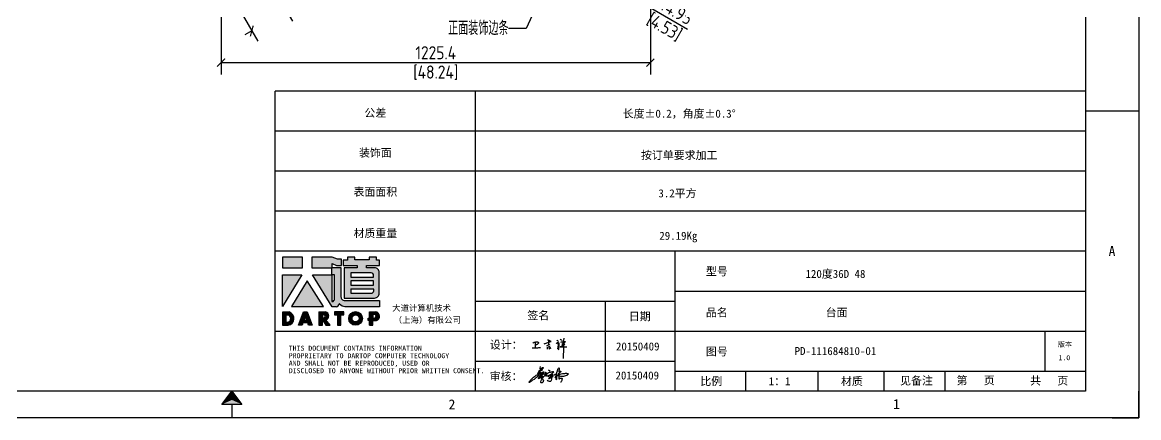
# Model space of a CAD drawing. Header units: millimetres. Extents: x -8883 to 24658, y -3888 to 19148.
# Drawn here: x 1654 to 4841, y 9813 to 10943 of the extents above; entities that cross this region are included whole.
import ezdxf
from ezdxf import colors
from ezdxf.entities.mleader import LeaderData, LeaderLine
from ezdxf.enums import TextEntityAlignment as Align
from ezdxf.math import Vec2, Vec3

# ---------------------------------------------------------------- set-up
doc = ezdxf.new("R2010")
doc.units = ezdxf.units.MM
doc.header["$MEASUREMENT"] = 0
doc.linetypes.add('DOT', pattern=[0.2, 0.1, -0.1])
for name, color, linetype in [('DIM', 254, 'Continuous'), ('print', 30, 'Continuous'), ('TITLEBLOCK', 7, 'Continuous')]:
    doc.layers.add(name, color=color, linetype=linetype)
doc.styles.add('Dartop', font='')
doc.styles.add('Dartop Text Style', font='gbenor.shx', dxfattribs={"bigfont": 'gbcbig.shx'})
doc.styles.add('hzHT', font='')
doc.styles.get('Dartop').set_extended_font_data('FangSong_GB2312')
doc.styles.get('hzHT').set_extended_font_data('SimHei')
doc.dimstyles.new('Dartop DIM Style', dxfattribs={"dimscale": 20, "dimtxt": 2.5, "dimasz": 1.5, "dimexe": 2.25, "dimexo": 2, "dimtad": 1, "dimdsep": 46, "dimtxsty": 'Dartop Text Style', "dimblk": 'ARCHTICK', "dimcen": 0.09, "dimadec": 1, "dimazin": 0, "dimtfac": 1, "dimtofl": 0, "dimtmove": 0, "dimatfit": 1, "dimfxl": 1, "dimtolj": 1, "dimtzin": 0, "dimarcsym": 0})

# ---------------------------------------------------------------- blocks, each defined once
blk = doc.blocks.new('*U140')
at = {"color": 254, "linetype": 'Continuous', "extrusion": (0, 0, -1)}
for points in [[(-17, 0.333), (-16.812, 0.25), (-17, 0.5)], [(-17, 0.333), (-17, 0.5), (-17.188, 0.25)], [(-17, 0.333), (-17.188, 0.25), (-16.812, 0.25)]]:
    blk.add_solid(points, dxfattribs=at)
blk = doc.blocks.new('dadao')
for p, q in [((48, 19.2), (44.9, 10.4)), ((44.9, 10.4), (51.2, 10.4)), ((51.2, 10.4), (48, 19.2))]:
    blk.add_line(p, q)
for points in [[(41.8, 121.6), (41.8, 143.7), (-0.4, 143.7), (-0.4, 121.6), (41.8, 121.6)], [(104.8, 122), (104.8, 130.3), (114.1, 126.3), (124.2, 126.3), (124.2, 139.6), (115.9, 139.6), (105.1, 143.9), (61.5, 143.9)], [(61.7, 144), (61.7, 121.3), (103.9, 121.3)], [(113.4, 38.7), (105.1, 38.7), (63, 106.5), (103.9, 106.5), (103.9, 120.9), (103.9, 121.3)], [(109.7, 53.6), (109.7, 106.2), (104.3, 106.2), (104.3, 50.4), (106.6, 50.4)], [(144.6, 94.4), (144.6, 84.8), (192, 84.8), (192, 94.1), (144.9, 94.1)], [(0, 28), (0, 0), (11.8, 0)], [(0.1, 28), (14, 28)], [(76.8, 28.2), (76.8, 0), (84.1, 0), (84.1, 11.1), (91.6, -0.1), (100.3, -0.1), (91.7, 11.1)], [(76.8, 28.2), (90.6, 28.2)], [(120.2, 45), (119.5, 45), (119.5, 44.6)], [(183.7, 0), (183.7, 9.6), (180.6, 9.6), (180.6, 14.9), (183.8, 14.9), (183.8, 28.1), (196.1, 28.1), (196.5, 28.1)], [(7.1, 21.8), (7.1, 6.1), (12, 6.1)], [(7.1, 21.8), (11.4, 21.8)], [(84, 22.7), (84, 15.3), (87.2, 15.3)], [(84, 22.7), (87.3, 22.7)], [(183.7, 0), (190.9, 0), (190.9, 9.6), (198.8, 9.6)], [(194.9, 22.3), (190.8, 22.3), (190.8, 15), (194.4, 15)]]:
    blk.add_lwpolyline(points)
blk.add_lwpolyline([(137.1, 144.2), (137.1, 137.9), (128.3, 137.9), (128.3, 126.5), (157.3, 126.5), (157.3, 121.5), (130.3, 121.5), (130.3, 57.5), (194.4, 57.5, 0.414214), (204.4, 67.5), (204.4, 111.3, 0.414214), (194.4, 121.3), (177.5, 121.3), (177.5, 126.3), (204.7, 126.3), (204.7, 137.7), (198.2, 137.7), (198.2, 143.9), (183.3, 143.9), (183.3, 138), (153, 138), (153, 144.2), (137.1, 144.2)], format="xyb", close=True)
for points in [[(104.8, 122), (123.4, 122), (123.4, 60, 0.414214), (131.4, 52), (204.8, 52), (204.8, 39.1), (131.7, 39.1)], [(144.3, 110.8), (144.3, 101.8), (192.3, 101.8), (192.3, 105.5, 0.414214), (187.3, 110.5), (144.3, 110.5)], [(144.6, 77), (144.6, 67.5), (187.6, 67.5, 0.414214), (192.6, 72.5), (192.6, 76.4), (144.6, 76.4)]]:
    blk.add_lwpolyline(points, format="xyb")
for points in [[(-0.3, 106.2), (40.4, 106.2), (-0.3, 39.7), (-0.3, 106.2)], [(51.7, 94.1), (18.4, 39.3), (86.2, 39.3)], [(43.8, 28.2), (51.8, 28.2), (62.6, -0.1), (55, -0.1), (53.2, 5), (42.9, 5), (41.1, 0), (33.6, 0)], [(110, 28.1), (110, 21.9), (116, 21.9), (116, -0.1), (123.2, -0.1), (123.2, 22), (129.2, 22), (129.2, 28.1), (110, 28.1)]]:
    blk.add_lwpolyline(points, close=True)
for radius in [14.5, 7.44]:
    blk.add_circle((154.2, 14.2), radius)
for centre, radius, start, end in [((99.2, 60.7), 12.6, 305.6399, 325.969), ((9.6, 14.2), 14.4, 278.6604, 72.3203), ((88.6, 19.4), 8.95, 290.6073, 77.2124), ((111.6, 46.7), 8.19, 282.9811, 347.6627), ((136, 61.7), 22.9, 226.7358, 259.3209), ((195.7, 18.6), 9.51, 288.8959, 85.2442), ((8.5, 13.9), 8.49, 294.2143, 69.7177), ((86.4, 19), 3.8, 282.527, 76.7196), ((193.7, 18.7), 3.8, 280.9891, 72.5513)]:
    blk.add_arc(centre, radius, start, end)
blk = doc.blocks.new('h')
for p, q in [((20773.3, -2331.8), (20775.3, -2338.7)), ((20789.1, -2340.9), (20773.5, -2331.9)), ((20775.3, -2338.7), (20775.6, -2351.2)), ((20768.1, -2360.9), (20773, -2359.1)), ((20769.5, -2366.9), (20769.8, -2370.6)), ((20769.8, -2370.6), (20770.9, -2378)), ((20770.9, -2378), (20771.5, -2370.6)), ((20772.4, -2369.3), (20774.9, -2367.8)), ((20773, -2359.1), (20784.1, -2355.2)), ((20775.6, -2351.2), (20775.5, -2357.3)), ((20782.2, -2369.2), (20780, -2377.1)), ((20780, -2377.1), (20788.3, -2371.3)), ((20780.1, -2366.4), (20780.8, -2366.4)), ((20781.9, -2367.4), (20782.2, -2369.2)), ((20845.7, -2343.5), (20848.4, -2353)), ((20848.9, -2370.3), (20847.9, -2424)), ((20848.4, -2353), (20848.9, -2370.3))]:
    blk.add_line(p, q)
for points in [[(20816.8, -2335, -0.053561), (20819.6, -2336.1, -0.075272), (20821.3, -2337.3, -0.005295), (20822.5, -2338.5, -0.009337), (20823.1, -2339.1, -0.026146), (20823.7, -2339.8, -0.016644), (20824.5, -2340.9)], [(20832.1, -2329.2, -0.053561), (20834.9, -2330.3, -0.075272), (20836.7, -2331.5, -0.005295), (20837.8, -2332.6, -0.009337), (20838.5, -2333.3, -0.026146), (20839, -2334, -0.016644), (20839.8, -2335.1)], [(20847.6, -2340.2, 0.021784), (20849.6, -2335.9, 0.028296), (20850.8, -2332.4, 0.008136), (20851.9, -2328.2, 0.028913), (20852.2, -2327, 0.08193), (20852.1, -2325.9, 0.075058), (20851.7, -2324.7, 0.275043)], [(20696.6, -2372.4, 0.002073), (20710.6, -2371.9, 0.016137), (20719.6, -2371.3, 0.008314), (20736.9, -2369.3)], [(20699.1, -2348.2, -0.029745), (20704.6, -2345.4, -0.046842), (20708.4, -2344.2, -0.00919), (20714.3, -2343, -0.018517), (20717.2, -2342.5, -0.037841), (20720.3, -2342.4, -0.039541), (20723.2, -2342.8, -0.149785), (20726, -2344.3, -0.204935), (20726.9, -2346.6, -0.074872), (20726.5, -2348.3, -0.061615), (20725.6, -2350.3, -0.034204), (20723.8, -2352.6, -0.045776), (20722.3, -2354.1, -0.054985), (20720.4, -2355.3, -0.036348), (20717.3, -2356.5, -0.067752), (20715.7, -2356.8, -0.043553), (20713.2, -2356.7)], [(20755, -2351.9, -0.024077), (20759.9, -2350.1, -0.013147), (20768.7, -2346.5, -0.00522), (20775.4, -2344.1, -0.018517), (20777.3, -2343.4, -0.008274), (20786.3, -2341, -0.039541), (20788.3, -2340.8, -0.079216), (20789.4, -2341, -0.204935)], [(20813.5, -2350.1, 0.007348), (20815.9, -2348.7, 0.008421), (20818, -2347.3, 0.009459), (20819.7, -2346.2, -0.016325), (20820.7, -2345.5, -0.173771), (20821.8, -2345.3, -0.085159), (20823.9, -2346, -0.125883), (20826, -2347.9, -0.160659), (20826.6, -2350.1, -0.010447), (20826.5, -2352.3, -0.008247), (20826.2, -2355.1, -0.002698), (20825.3, -2374, 0.001562), (20823.9, -2383.7, 0.016137)], [(20836, -2343.7, -0.02797), (20842.1, -2342.6, -0.048868), (20845.6, -2342.2, -0.00919), (20851.1, -2341.4, -0.018517), (20853.9, -2341.1, -0.037841), (20856.7, -2341.2, -0.039541), (20859.4, -2341.6, -0.018282), (20840.6, -2354.7, -0.000937)]]:
    blk.add_lwpolyline(points, format="xyb")
for points in [[(20711.3, -2343.5), (20711.3, -2343.5), (20711.5, -2355.8), (20710.7, -2368), (20710.6, -2371.9)], [(20821.5, -2350.6), (20822.4, -2359.2), (20822.2, -2364.9), (20821.7, -2369), (20821.3, -2376.3), (20823.6, -2368.5), (20827.2, -2366.3), (20829.5, -2366.3)], [(20840.6, -2354.7), (20850, -2354.7), (20855, -2354.3), (20845.9, -2361.1), (20840.5, -2364), (20833, -2367.5), (20863.2, -2367.4), (20865.9, -2367.3)]]:
    blk.add_lwpolyline(points)
for centre, radius, start, end in [((20773.7, -2371.2), 2.3, 121.9907, 163.6016), ((20787.5, -2406), 40.3, 100.6183, 108.2482), ((20780.8, -2367.6), 1.15, 9.4675, 90)]:
    blk.add_arc(centre, radius, start, end)
blk = doc.blocks.new('_ArchTick')
at = {"color": 0, "linetype": 'ByBlock', "const_width": 0.15}
blk.add_lwpolyline([(-0.5, -0.5), (0.5, 0.5)], dxfattribs=at)
blk = doc.blocks.new('*D148')
at = {"layer": 'Defpoints', "color": 0, "transparency": 16777216}
for p in [(2313.6, 11139.9), (2214.1, 11082.4), (2408.6, 10975.4)]:
    blk.add_point(p, dxfattribs=at)
at = {"layer": 'DIM', "color": 0, "lineweight": -2, "transparency": 16777216}
for p, q in [((2328.6, 11113.9), (2425.5, 10946.1)), ((2408.6, 10975.4), (2563.9, 11065.1)), ((2229.1, 11056.4), (2325.9, 10888.7)), ((2309.1, 10917.9), (2289.6, 10906.7))]:
    blk.add_line(p, q, dxfattribs=at)
at = {"layer": 'DIM', "color": 0, "lineweight": -2, "transparency": 16777216, "xscale": 22.5, "yscale": 22.5, "zscale": 22.5}
for p, rotation in [((2408.6, 10975.4), 209.9999999996959), ((2309.1, 10917.9), 29.9999999996959)]:
    blk.add_blockref('_ArchTick', p, dxfattribs=dict(at, rotation=rotation))
at = {"layer": 'DIM', "color": 0, "transparency": 16777216, "insert": (2505.7, 11031.5), "char_height": 37.5, "attachment_point": 5, "rotation": 30, "style": 'Dartop Text Style'}
blk.add_mtext('\\A1;114.94\\P [4.53]', dxfattribs=at)
blk = doc.blocks.new('*D149')
at = {"layer": 'Defpoints', "color": 0, "transparency": 16777216}
for p in [(3354.9, 11139.9), (3454.4, 11082.4), (3410.1, 11005.7)]:
    blk.add_point(p, dxfattribs=at)
at = {"layer": 'DIM', "color": 0, "lineweight": -2, "transparency": 16777216}
for p, q in [((3339.9, 11113.9), (3293.7, 11033.9)), ((3310.6, 11063.1), (3291.1, 11074.4)), ((3439.4, 11056.4), (3393.3, 10976.4)), ((3410.1, 11005.7), (3553.2, 10923.1))]:
    blk.add_line(p, q, dxfattribs=at)
at = {"layer": 'DIM', "color": 0, "lineweight": -2, "transparency": 16777216, "xscale": 22.5, "yscale": 22.5, "zscale": 22.5}
for p, rotation in [((3310.6, 11063.1), 329.999341598041), ((3410.1, 11005.7), 149.999341598041)]:
    blk.add_blockref('_ArchTick', p, dxfattribs=dict(at, rotation=rotation))
at = {"layer": 'DIM', "color": 0, "transparency": 16777216, "char_height": 37.5, "attachment_point": 5, "rotation": 329.9993, "style": 'Dartop Text Style'}
for s, insert in [('\\A1;114.95', (3515.2, 10977.5)), ('\\A1;[4.53]', (3486.7, 10928.1))]:
    blk.add_mtext(s, dxfattribs=dict(at, insert=insert))
blk = doc.blocks.new('*D144')
at = {"layer": 'Defpoints', "color": 0, "transparency": 16777216}
for p in [(2221.6, 11069.4), (3447, 11069.4), (3447, 10827.4)]:
    blk.add_point(p, dxfattribs=at)
at = {"layer": 'DIM', "color": 0, "lineweight": -2, "transparency": 16777216}
for p, q in [((2221.6, 11039.4), (2221.6, 10793.7)), ((3447, 11039.4), (3447, 10793.7)), ((2221.6, 10827.4), (3447, 10827.4))]:
    blk.add_line(p, q, dxfattribs=at)
at = {"layer": 'DIM', "color": 0, "lineweight": -2, "transparency": 16777216, "xscale": 22.5, "yscale": 22.5, "zscale": 22.5, "rotation": 180}
blk.add_blockref('_ArchTick', (2221.6, 10827.4), dxfattribs=at)
at = {"layer": 'DIM', "color": 0, "lineweight": -2, "transparency": 16777216, "xscale": 22.5, "yscale": 22.5, "zscale": 22.5}
blk.add_blockref('_ArchTick', (3447, 10827.4), dxfattribs=at)
at = {"layer": 'DIM', "color": 0, "transparency": 16777216, "char_height": 37.5, "attachment_point": 5, "style": 'Dartop Text Style'}
for s, insert in [('\\A1;1225.4', (2834.3, 10855.6)), ('\\A1;[48.24]', (2834.3, 10798.5))]:
    blk.add_mtext(s, dxfattribs=dict(at, insert=insert))
blk = doc.blocks.new('CAIYUQIANG')
for p, q in [((27659.6, -25053.7), (27662.2, -25052.1)), ((27662.2, -25052.1), (27664.9, -25050.5)), ((27662.9, -25048.8), (27669.7, -25045.8)), ((27663.2, -25048.6), (27662.9, -25048.8)), ((27663.6, -25048.1), (27663.2, -25048.6)), ((27665.3, -25046.6), (27663.6, -25048.1)), ((27664.9, -25050.5), (27668.5, -25048.7)), ((27667.4, -25044.9), (27665.3, -25046.6)), ((27675.7, -25037.4), (27665.9, -25043)), ((27665.9, -25043), (27677.3, -25038.1)), ((27668.2, -25051.4), (27666.3, -25053.5)), ((27670.6, -25042.2), (27667.4, -25044.9)), ((27670.9, -25048.6), (27668.2, -25051.4)), ((27668.5, -25048.7), (27673.6, -25046.3)), ((27670.4, -25028.6), (27669.5, -25034.5)), ((27669.5, -25034.5), (27670.5, -25036.5)), ((27669.7, -25045.8), (27671.3, -25045.2)), ((27670.5, -25036.5), (27674.7, -25033.4)), ((27677.3, -25038.1), (27670.6, -25042.2)), ((27671.5, -25047.3), (27670.9, -25048.6)), ((27671.2, -25051), (27679.4, -25049.8)), ((27674.1, -25050.1), (27671.2, -25051)), ((27671.3, -25045.2), (27672.1, -25045.7)), ((27672.1, -25046.2), (27671.5, -25047.3)), ((27672.1, -25045.7), (27672.1, -25046.2)), ((27675.9, -25052.3), (27672.1, -25054.2)), ((27673.6, -25046.3), (27677.4, -25044.5)), ((27676.5, -25048.8), (27674.1, -25050.1)), ((27674.7, -25033.4), (27678, -25031.9)), ((27679.9, -25033), (27675.7, -25037.4)), ((27678.6, -25051.7), (27675.9, -25052.3)), ((27679.1, -25047.4), (27676.5, -25048.8)), ((27677.4, -25044.5), (27680, -25043.8)), ((27678, -25031.9), (27679.7, -25031.6)), ((27683.3, -25050.5), (27678.6, -25051.7)), ((27680.6, -25045.9), (27679.1, -25047.4)), ((27679.4, -25049.8), (27681.5, -25049.6)), ((27679.7, -25031.6), (27680.1, -25032.2)), ((27680.1, -25032.2), (27679.9, -25033)), ((27680, -25043.8), (27681.2, -25043.8)), ((27681.2, -25044.7), (27680.6, -25045.9)), ((27681.2, -25043.8), (27681.2, -25044.7)), ((27681.5, -25049.6), (27682.7, -25049.7)), ((27682.7, -25049.7), (27683.3, -25050.5)), ((27685.6, -25053.1), (27686, -25048.7)), ((27686, -25048.7), (27686.1, -25046.8)), ((27686.1, -25046.8), (27686.2, -25045.4)), ((27686.2, -25045.4), (27686.3, -25045)), ((27686.3, -25045), (27686.6, -25045)), ((27686.6, -25045), (27686.7, -25045.1)), ((27686.7, -25045.1), (27686.9, -25049.2)), ((27686.9, -25049.2), (27686.9, -25051.7)), ((27686.9, -25051.7), (27686.9, -25054.8)), ((27689.1, -25053.3), (27689.5, -25052.1)), ((27689.5, -25052.1), (27690.2, -25050.1)), ((27690.2, -25050.1), (27690.5, -25049.4)), ((27690.5, -25049.4), (27691.2, -25048.7)), ((27691.2, -25048.7), (27693.8, -25046.9)), ((27693.8, -25046.9), (27694.7, -25046.4)), ((27694.7, -25046.4), (27695.8, -25045.9)), ((27695.8, -25045.9), (27698.2, -25045)), ((27700.1, -25052.2), (27697.3, -25053.7)), ((27698.2, -25045), (27699.9, -25044.7)), ((27699.9, -25044.7), (27702.8, -25044)), ((27703.1, -25050.1), (27700.1, -25052.2)), ((27701.4, -25053.2), (27703, -25052.5)), ((27702.8, -25044), (27704.8, -25043.7)), ((27703, -25052.5), (27704.6, -25051.8)), ((27705.3, -25048.2), (27703.1, -25050.1)), ((27704.6, -25051.8), (27705.9, -25051.1)), ((27704.8, -25043.7), (27707, -25043.4)), ((27706, -25052.8), (27705.1, -25053.8)), ((27708, -25045.9), (27705.3, -25048.2)), ((27705.9, -25051.1), (27706.4, -25051.1)), ((27706.6, -25051.6), (27706, -25052.8)), ((27706.4, -25051.1), (27706.6, -25051.6)), ((27707, -25043.4), (27708, -25043.4)), ((27708, -25043.4), (27709, -25043.5)), ((27710.1, -25044), (27708, -25045.9)), ((27709, -25043.5), (27709.7, -25043.8)), ((27709.7, -25043.8), (27710.1, -25044)), ((27710, -25054.2), (27711.2, -25052.7)), ((27711.2, -25052.7), (27712.6, -25051.4)), ((27712.6, -25051.4), (27713.4, -25050.9)), ((27713.4, -25050.9), (27714.2, -25050.8)), ((27714.2, -25050.8), (27715, -25050.8)), ((27715, -25050.8), (27715.4, -25050.8)), ((27715.4, -25050.8), (27715.6, -25051)), ((27715.6, -25051), (27715.8, -25051.2)), ((27715.8, -25051.2), (27715.9, -25051.2)), ((27715.9, -25051.2), (27716, -25051.4)), ((27716, -25051.4), (27716, -25051.4)), ((27716, -25051.4), (27716, -25051.5)), ((27716, -25051.5), (27716.1, -25051.6)), ((27716.1, -25052.4), (27716, -25053.3)), ((27716.1, -25051.6), (27716.1, -25051.8)), ((27716.1, -25051.8), (27716.1, -25052.4)), ((27717.2, -25057.5), (27717.7, -25052.4)), ((27717.7, -25050), (27718.5, -25046)), ((27717.7, -25052.4), (27717.7, -25050)), ((27718.5, -25046), (27720.2, -25040.9)), ((27720.2, -25040.9), (27720.7, -25039.5)), ((27720.7, -25039.5), (27721.2, -25038)), ((27722.6, -25051.2), (27721, -25053.7)), ((27721.2, -25038), (27721.6, -25036.6)), ((27721.6, -25036.6), (27722.4, -25034.9)), ((27721.8, -25052.4), (27722.1, -25051.2)), ((27721.9, -25054.1), (27721.8, -25052.4)), ((27721.9, -25054.1), (27723.5, -25052.8)), ((27722.1, -25051.2), (27722.6, -25049.3)), ((27722.4, -25034.9), (27723.3, -25033.3)), ((27722.6, -25049.3), (27723.4, -25048.2)), ((27723.9, -25049.1), (27722.6, -25051.2)), ((27723.3, -25033.3), (27723.8, -25032.7)), ((27723.4, -25048.2), (27724, -25048.2)), ((27723.5, -25052.8), (27725.7, -25051.8)), ((27723.8, -25032.7), (27724.4, -25032.7)), ((27724.9, -25047.9), (27723.9, -25049.1)), ((27724.2, -25041.9), (27724, -25042.9)), ((27724, -25042.9), (27724, -25043.8)), ((27724, -25043.8), (27724.5, -25044.5)), ((27724, -25048.2), (27725, -25049.3)), ((27724.7, -25038.7), (27724.2, -25041.9)), ((27724.4, -25032.7), (27724.8, -25033.4)), ((27724.5, -25044.5), (27724.9, -25044.1)), ((27726, -25051.7), (27724.6, -25052.3)), ((27724.6, -25052.3), (27724.8, -25054.3)), ((27724.9, -25037.3), (27724.7, -25038.7)), ((27724.8, -25033.4), (27725.1, -25034.5)), ((27725.1, -25035.4), (27724.9, -25037.3)), ((27724.9, -25044.1), (27726.2, -25043.2)), ((27726.1, -25047), (27724.9, -25047.9)), ((27725, -25049.3), (27726, -25051.7)), ((27725.1, -25034.5), (27725.1, -25035.4)), ((27725.7, -25051.8), (27728.1, -25050.8)), ((27727.7, -25045.8), (27726.1, -25047)), ((27726.2, -25043.2), (27727.3, -25042.5)), ((27727.3, -25042.5), (27728.7, -25041.6)), ((27728.8, -25044.9), (27727.7, -25045.8)), ((27728.1, -25050.8), (27730.4, -25049.9)), ((27728.7, -25041.6), (27729.4, -25041.6)), ((27729.8, -25043.2), (27728.8, -25044.9)), ((27729.4, -25041.6), (27729.8, -25042.2)), ((27729.8, -25042.2), (27729.8, -25043.2)), ((27730.4, -25049.9), (27734.3, -25049)), ((27734.3, -25049), (27736.4, -25048.5)), ((27736.4, -25048.5), (27738, -25048.5)), ((27738, -25048.5), (27741.4, -25048.2)), ((27741.4, -25048.2), (27743.3, -25048.1)), ((27743.3, -25048.1), (27745.9, -25048.1)), ((27745.9, -25048.1), (27747.9, -25048.3)), ((27749, -25052.8), (27747, -25053.9)), ((27747.9, -25048.3), (27749.6, -25048.7)), ((27749.8, -25051.7), (27749, -25052.8)), ((27749.6, -25048.7), (27750.5, -25049.8)), ((27750.6, -25050.8), (27749.8, -25051.7)), ((27750.5, -25049.8), (27750.6, -25050.8)), ((27639.2, -25074.1), (27639.8, -25072.4)), ((27640.1, -25074.1), (27639.2, -25074.1)), ((27639.8, -25072.4), (27641, -25070.5)), ((27641.8, -25073.4), (27640.1, -25074.1)), ((27641, -25070.5), (27642.4, -25068.7)), ((27643.4, -25072.1), (27641.8, -25073.4)), ((27642.4, -25068.7), (27644.1, -25066.6)), ((27645.7, -25070.6), (27643.4, -25072.1)), ((27644.1, -25066.6), (27646.1, -25064.4)), ((27649.4, -25068), (27645.7, -25070.6)), ((27646.1, -25064.4), (27648.2, -25062.5)), ((27648.2, -25062.5), (27649.9, -25061)), ((27653.3, -25065.6), (27649.4, -25068)), ((27649.9, -25061), (27651.9, -25059.4)), ((27651.9, -25059.4), (27654.7, -25057.2)), ((27656.6, -25063.3), (27653.3, -25065.6)), ((27654.7, -25057.2), (27656.5, -25055.9)), ((27656.5, -25055.9), (27658.3, -25054.6)), ((27659.8, -25060.4), (27656.6, -25063.3)), ((27658.3, -25054.6), (27659.6, -25053.7)), ((27660.6, -25059.8), (27659.8, -25060.4)), ((27663.6, -25056.9), (27660.6, -25059.8)), ((27666.3, -25053.5), (27663.6, -25056.9)), ((27667.5, -25060.4), (27664.9, -25062)), ((27664.9, -25062.9), (27667.7, -25061.6)), ((27664.9, -25062), (27664.9, -25062.9)), ((27670.3, -25058.4), (27667.5, -25060.4)), ((27667.7, -25061.6), (27670.5, -25060.2)), ((27668.6, -25056), (27674.9, -25053.6)), ((27672.1, -25054.2), (27668.6, -25056)), ((27672, -25057.1), (27670.3, -25058.4)), ((27670.5, -25060.2), (27673.3, -25059)), ((27672.5, -25060.1), (27671.9, -25060.4)), ((27671.9, -25060.4), (27674.3, -25061.5)), ((27673.8, -25055.8), (27672, -25057.1)), ((27673.8, -25059.6), (27672.5, -25060.1)), ((27672.7, -25072.4), (27673.6, -25068.9)), ((27672.7, -25073.7), (27672.7, -25072.4)), ((27672.9, -25074.4), (27672.7, -25073.7)), ((27673.5, -25075.1), (27672.9, -25074.4)), ((27673.3, -25059), (27675.5, -25058)), ((27674.1, -25075.4), (27673.5, -25075.1)), ((27673.6, -25068.9), (27674.3, -25066.8)), ((27676.2, -25054), (27673.8, -25055.8)), ((27675.2, -25059.1), (27673.8, -25059.6)), ((27675, -25075.4), (27674.1, -25075.4)), ((27674.3, -25061.5), (27677.2, -25063.7)), ((27674.3, -25066.8), (27675.3, -25065)), ((27674.9, -25053.6), (27676.8, -25053.2)), ((27676.4, -25074.9), (27675, -25075.4)), ((27677.8, -25058), (27675.2, -25059.1)), ((27675.3, -25065), (27676.4, -25063.4)), ((27675.5, -25058), (27677.9, -25056.9)), ((27677.2, -25053.4), (27676.2, -25054)), ((27676.4, -25063.4), (27677.5, -25061.9)), ((27677.2, -25074.4), (27676.4, -25074.9)), ((27676.8, -25053.2), (27677.2, -25053.4)), ((27677.2, -25063.7), (27678.8, -25065.4)), ((27678.3, -25073.5), (27677.2, -25074.4)), ((27677.5, -25061.9), (27679.6, -25059.6)), ((27679, -25057.7), (27677.8, -25058)), ((27677.9, -25056.9), (27680, -25056.9)), ((27679.1, -25072.5), (27678.3, -25073.5)), ((27678.8, -25065.4), (27679.4, -25066.6)), ((27680, -25057.5), (27679, -25057.7)), ((27679.8, -25071), (27679.1, -25072.5)), ((27679.4, -25066.6), (27679.9, -25067.9)), ((27679.6, -25059.6), (27680.6, -25058.4)), ((27680, -25070), (27679.8, -25071)), ((27679.9, -25067.9), (27680, -25069)), ((27680, -25056.9), (27680.5, -25057.1)), ((27680.5, -25057.1), (27680, -25057.5)), ((27680, -25069), (27680, -25070)), ((27680.6, -25058.4), (27681.3, -25057.6)), ((27681.3, -25057.6), (27682.9, -25055.7)), ((27682.9, -25055.7), (27683.9, -25054.7)), ((27683.9, -25054.7), (27684.6, -25054)), ((27684.6, -25054), (27685.6, -25053.1)), ((27686.9, -25054.8), (27686.9, -25055.8)), ((27686.9, -25055.8), (27687, -25056.5)), ((27687, -25056.5), (27687.2, -25056.9)), ((27687.2, -25056.9), (27687.5, -25056.9)), ((27687.5, -25056.9), (27687.8, -25056.5)), ((27687.8, -25056.5), (27688, -25055.9)), ((27688, -25055.9), (27688.6, -25054.6)), ((27688.6, -25054.6), (27689.1, -25053.3)), ((27691, -25067.9), (27690.7, -25067.5)), ((27691.8, -25068.5), (27691, -25067.9)), ((27692.9, -25069.4), (27691.8, -25068.5)), ((27692.5, -25055.7), (27691.9, -25055.8)), ((27691.9, -25055.8), (27691.9, -25056.2)), ((27691.9, -25056.2), (27693.4, -25056.2)), ((27693.9, -25055.2), (27692.5, -25055.7)), ((27694, -25070.3), (27692.9, -25069.4)), ((27693.4, -25056.2), (27695.2, -25055.9)), ((27697.3, -25053.7), (27693.9, -25055.2)), ((27695.5, -25070.9), (27694, -25070.3)), ((27695.5, -25062.1), (27695, -25062.5)), ((27695, -25062.5), (27695, -25062.8)), ((27695, -25062.8), (27695.4, -25063)), ((27695.2, -25055.9), (27696.4, -25055.5)), ((27695.4, -25063), (27696.6, -25063)), ((27696.5, -25061.2), (27695.5, -25062.1)), ((27697.1, -25071.4), (27695.5, -25070.9)), ((27696.4, -25055.5), (27698.6, -25054.5)), ((27698, -25059.9), (27696.5, -25061.2)), ((27696.6, -25063), (27698.7, -25062.4)), ((27699, -25071.4), (27697.1, -25071.4)), ((27700.7, -25057.4), (27698, -25059.9)), ((27698.6, -25054.5), (27700.1, -25053.8)), ((27698.7, -25062.4), (27701.9, -25060.7)), ((27700.5, -25071.4), (27699, -25071.4)), ((27700.1, -25053.8), (27701.4, -25053.2)), ((27701.7, -25070.7), (27700.5, -25071.4)), ((27703.2, -25055.4), (27700.7, -25057.4)), ((27702.4, -25068.8), (27701.7, -25070.7)), ((27701.9, -25060.7), (27705, -25058.6)), ((27702.9, -25065), (27702.4, -25068.8)), ((27703, -25063.9), (27702.9, -25065)), ((27703.4, -25059.2), (27703, -25063.9)), ((27705.1, -25053.8), (27703.2, -25055.4)), ((27703.5, -25058.1), (27703.4, -25059.2)), ((27703.9, -25057), (27703.5, -25058.1)), ((27704.3, -25056.3), (27703.9, -25057)), ((27704.9, -25055.3), (27704.3, -25056.3)), ((27705.1, -25055), (27704.9, -25055.3)), ((27705, -25058.6), (27706.4, -25057.7)), ((27706.3, -25055), (27705.1, -25055)), ((27706.8, -25055.3), (27706.3, -25055)), ((27706.4, -25057.7), (27707.4, -25057)), ((27707.5, -25055.8), (27706.8, -25055.3)), ((27707.4, -25057), (27707.8, -25056.8)), ((27707.8, -25056.8), (27707.5, -25055.8)), ((27713.7, -25060.6), (27714.5, -25059.1)), ((27714, -25059.3), (27713.7, -25060.1)), ((27713.7, -25060.1), (27713.7, -25060.6)), ((27714.3, -25058.6), (27714, -25059.3)), ((27715, -25056.9), (27714.3, -25058.6)), ((27714.5, -25059.1), (27715.1, -25058.3)), ((27715.5, -25055.4), (27715, -25056.9)), ((27715.1, -25058.3), (27715.6, -25057.9)), ((27715.9, -25053.9), (27715.5, -25055.4)), ((27715.6, -25057.9), (27716.2, -25057.8)), ((27716, -25053.3), (27715.9, -25053.9)), ((27716.2, -25057.8), (27716.9, -25057.9)), ((27716.6, -25063.7), (27716.8, -25062.6)), ((27716.6, -25064.9), (27716.6, -25063.7)), ((27717, -25065.4), (27716.6, -25064.9)), ((27716.8, -25062.6), (27717, -25060.1)), ((27716.9, -25057.9), (27717.2, -25058.1)), ((27717, -25060.1), (27717.1, -25058.6)), ((27718.3, -25066.4), (27717, -25065.4)), ((27717.1, -25058.6), (27717.2, -25057.5)), ((27717.2, -25058.1), (27717.6, -25058.7)), ((27717.6, -25058.7), (27717.6, -25060.8)), ((27717.6, -25060.8), (27717.6, -25062.5)), ((27717.6, -25062.5), (27717.7, -25064.3)), ((27717.7, -25064.3), (27717.7, -25065.5)), ((27717.7, -25065.5), (27718.3, -25066.4)), ((27719, -25056.7), (27720.6, -25055.2)), ((27719, -25056.7), (27720.6, -25055.4)), ((27720.6, -25055.4), (27719, -25056.7)), ((27719.4, -25056.1), (27719, -25056.7)), ((27720.3, -25054.8), (27719.4, -25056.1)), ((27721, -25053.7), (27720.3, -25054.8)), ((27720.6, -25055.2), (27721.9, -25054.1)), ((27722.2, -25054.5), (27721.9, -25054.1)), ((27723.2, -25055.7), (27722.2, -25054.5)), ((27725.1, -25056.1), (27723.2, -25055.7)), ((27724.3, -25057.3), (27724.1, -25059.8)), ((27724.1, -25059.8), (27724.2, -25062.5)), ((27724.2, -25062.5), (27724.5, -25063.9)), ((27724.8, -25054.3), (27724.3, -25057.3)), ((27724.3, -25057.3), (27724.3, -25057.3)), ((27724.5, -25063.9), (27726.1, -25063.8)), ((27728.6, -25056.9), (27725.1, -25056.1)), ((27726.1, -25063.8), (27727.2, -25062.4)), ((27727.2, -25062.4), (27728.7, -25061.7)), ((27731.5, -25056.9), (27728.6, -25056.9)), ((27728.7, -25061.7), (27730.6, -25061.7)), ((27729.9, -25073.7), (27728.8, -25073.7)), ((27730.7, -25072), (27729.9, -25073.7)), ((27730.6, -25061.7), (27732.5, -25061.7)), ((27732.4, -25068.5), (27730.7, -25072)), ((27734.6, -25056.9), (27731.5, -25056.9)), ((27733.1, -25067), (27732.4, -25068.5)), ((27732.5, -25061.7), (27734, -25062.9)), ((27734, -25064.2), (27733.1, -25067)), ((27734, -25062.9), (27734, -25064.2)), ((27736.4, -25056.9), (27734.6, -25056.9)), ((27737.5, -25056.9), (27736.4, -25056.9)), ((27739.9, -25056.2), (27737.5, -25056.9)), ((27742.8, -25055.5), (27739.9, -25056.2)), ((27745.3, -25054.8), (27742.8, -25055.5)), ((27747, -25053.9), (27745.3, -25054.8))]:
    blk.add_line(p, q)
blk.add_lwpolyline([(27694.2, -25038.4, -0.053561), (27695.8, -25039, -0.075272), (27696.8, -25039.7, -0.005295), (27697.5, -25040.4, -0.009337), (27697.9, -25040.8, -0.026146), (27698.2, -25041.2, -0.016644), (27698.7, -25041.9)], format="xyb")
blk = doc.blocks.new('*D152')
at = {"layer": 'Defpoints', "color": 0, "transparency": 16777216}
for p in [(2972.5, 11347.3), (2456.4, 11184), (3212.2, 11184), (2834.3, 9865.1)]:
    blk.add_point(p, dxfattribs=at)
at = {"layer": 'DIM', "color": 0, "lineweight": -2, "transparency": 16777216}
for p, q in [((2445.3, 11222.5), (2411.8, 11339.4)), ((3223.2, 11222.5), (3256.7, 11339.4))]:
    blk.add_line(p, q, dxfattribs=at)
blk.add_arc((2834.3, 9865.1), 1488.6, 74.0117, 105.9883, dxfattribs=at)
at = {"layer": 'DIM', "color": 0, "lineweight": -2, "transparency": 16777216, "xscale": 30, "yscale": 30, "zscale": 30}
for p, rotation in [((2424.2, 11296.1), 195.9883067534442), ((3244.3, 11296.1), 344.0116932465558)]:
    blk.add_blockref('_ArchTick', p, dxfattribs=dict(at, rotation=rotation))
at = {"layer": 'DIM', "color": 0, "transparency": 16777216, "insert": (2834.3, 11391.2), "char_height": 50, "attachment_point": 5, "style": 'Dartop Text Style'}
blk.add_mtext('\\A1;32.0°', dxfattribs=at)
blk = doc.blocks.new('*D153')
at = {"layer": 'Defpoints', "color": 0, "transparency": 16777216}
for p in [(2368, 11277.5), (2452.2, 11198.4), (2311.9, 11138.9), (2624.4, 10597.6)]:
    blk.add_point(p, dxfattribs=at)
at = {"layer": 'DIM', "color": 0, "lineweight": -2, "transparency": 16777216}
for p, q in [((2441.2, 11236.9), (2411.8, 11339.4)), ((2291.9, 11173.5), (2238.6, 11265.8))]:
    blk.add_line(p, q, dxfattribs=at)
blk.add_arc((2624.4, 10597.6), 726.6, 105.9883, 120, dxfattribs=at)
at = {"layer": 'DIM', "color": 0, "lineweight": -2, "transparency": 16777216, "xscale": 30, "yscale": 30, "zscale": 30}
for p, rotation in [((2424.2, 11296.1), 15.98830675344415), ((2261.1, 11226.9), 209.9999999999789)]:
    blk.add_blockref('_ArchTick', p, dxfattribs=dict(at, rotation=rotation))
at = {"layer": 'DIM', "color": 0, "transparency": 16777216, "insert": (2325.9, 11301), "char_height": 50, "attachment_point": 5, "rotation": 22.9942, "style": 'Dartop Text Style'}
blk.add_mtext('\\A1;14.0°', dxfattribs=at)
blk = doc.blocks.new('*D154')
at = {"layer": 'Defpoints', "color": 0, "transparency": 16777216}
for p in [(3355, 11254.4), (3216.3, 11198.4), (3356.6, 11138.9), (3044.1, 10597.6)]:
    blk.add_point(p, dxfattribs=at)
at = {"layer": 'DIM', "color": 0, "lineweight": -2, "transparency": 16777216}
for p, q in [((3227.3, 11236.9), (3256.7, 11339.4)), ((3376.6, 11173.5), (3429.9, 11265.8))]:
    blk.add_line(p, q, dxfattribs=at)
blk.add_arc((3044.1, 10597.6), 726.6, 60, 74.0117, dxfattribs=at)
at = {"layer": 'DIM', "color": 0, "lineweight": -2, "transparency": 16777216, "xscale": 30, "yscale": 30, "zscale": 30}
for p, rotation in [((3244.3, 11296.1), 164.0116932465558), ((3407.4, 11226.9), 330.000000000021)]:
    blk.add_blockref('_ArchTick', p, dxfattribs=dict(at, rotation=rotation))
at = {"layer": 'DIM', "color": 0, "transparency": 16777216, "insert": (3342.6, 11301), "char_height": 50, "attachment_point": 5, "rotation": 337.0058, "style": 'Dartop Text Style'}
blk.add_mtext('\\A1;14.0°', dxfattribs=at)

msp = doc.modelspace()

# ---------------------------------------------------------------- hatches: boundary and pattern name
at = {"layer": 'TITLEBLOCK'}
for points in [[(2453.525, 10271.258), (2396.571, 10271.258), (2396.571, 10241.501), (2453.525, 10241.501)], [(2451.692, 10220.681), (2396.723, 10220.681), (2396.723, 10130.932)], [(2466.929, 10204.394), (2421.995, 10130.334), (2513.493, 10130.334)], [(2571.59, 10115.181), (2545.587, 10115.181), (2545.587, 10106.931), (2553.7, 10106.931), (2553.7, 10077.203), (2563.414, 10077.203), (2563.414, 10106.951), (2571.59, 10106.951)]]:
    msp.add_hatch(color=0, dxfattribs=at).paths.add_polyline_path(points)
h = msp.add_hatch(color=0, dxfattribs=at)
h.paths.add_polyline_path([(2538.64, 10253.173), (2551.21, 10247.743), (2564.8, 10247.743), (2564.8, 10265.729), (2553.588, 10265.729), (2538.98, 10271.499), (2480.437, 10271.499), (2480.437, 10241.079), (2537.398, 10241.079), (2537.398, 10240.464), (2537.398, 10221.021), (2482.163, 10221.021), (2538.976, 10129.591), (2550.226, 10129.591, 0.27937482), (2558.438, 10137.577), (2558.438, 10137.998), (2559.43, 10137.998, 0.14314537), (2574.918, 10130.116), (2673.64, 10130.116), (2673.64, 10147.456), (2574.498, 10147.456, -0.41421356), (2563.699, 10158.255), (2563.699, 10242.04), (2538.64, 10242.04)])
h.paths.add_polyline_path([(2537.972, 10220.633), (2545.21, 10220.632), (2545.21, 10149.669, -0.08893574), (2541.015, 10145.355), (2537.946, 10145.355)], flags=16)
h = msp.add_hatch(color=0, dxfattribs=at)
h.paths.add_polyline_path([(2673.471, 10263.211), (2664.687, 10263.211), (2664.687, 10271.567), (2644.61, 10271.567), (2644.61, 10263.629), (2603.621, 10263.629), (2603.621, 10271.985), (2582.153, 10271.985), (2582.153, 10263.474), (2570.291, 10263.474), (2570.291, 10248.07), (2609.436, 10248.07), (2609.436, 10241.257), (2572.96, 10241.257), (2572.96, 10154.998), (2659.553, 10154.998, 0.41421356), (2673.052, 10168.497), (2673.052, 10227.569, 0.41421356), (2659.553, 10241.067), (2636.662, 10241.067), (2636.662, 10247.752), (2673.471, 10247.752)])
h.paths.add_polyline_path([(2649.99, 10226.444, -0.41421356), (2656.739, 10219.695), (2656.739, 10214.745), (2591.908, 10214.745), (2591.908, 10226.444)], flags=16)
h.paths.add_polyline_path([(2656.321, 10204.299), (2656.321, 10191.765), (2592.327, 10191.765), (2592.327, 10204.299)], flags=16)
h.paths.add_polyline_path([(2657.157, 10180.484), (2657.157, 10175.117, -0.41421356), (2650.408, 10168.368), (2592.327, 10168.368), (2592.327, 10180.484)], flags=16)
h = msp.add_hatch(color=0, dxfattribs=at)
h.paths.add_polyline_path([(2415.985, 10115.045), (2397.127, 10115.045), (2397.127, 10077.316), (2413.009, 10077.316, 0.79301591)])
h.paths.add_polyline_path([(2413.289, 10085.578), (2406.696, 10085.578), (2406.696, 10106.783), (2412.561, 10106.783, -0.67136089)], flags=16)
h = msp.add_hatch(color=0, dxfattribs=at)
h.paths.add_polyline_path([(2467.071, 10115.356), (2456.309, 10115.356), (2442.469, 10077.275), (2452.663, 10077.275), (2455.062, 10084.024), (2468.873, 10084.024), (2471.323, 10077.193), (2481.599, 10077.193)])
h.paths.add_polyline_path([(2466.233, 10091.298), (2457.677, 10091.298), (2461.877, 10103.264)], flags=16)
h = msp.add_hatch(color=0, dxfattribs=at)
h.paths.add_polyline_path([(2519.383, 10115.329), (2500.836, 10115.329), (2500.836, 10077.254), (2510.637, 10077.254), (2510.637, 10092.348), (2520.711, 10077.118), (2532.554, 10077.118), (2520.96, 10092.253, 0.74405494)])
h.paths.add_polyline_path([(2510.547, 10097.984), (2510.547, 10107.982), (2514.928, 10107.982, -0.79680897), (2514.862, 10097.984)], flags=16)
h = msp.add_hatch(color=0, dxfattribs=at)
h.paths.add_polyline_path([(2585.726, 10096.428, 1), (2624.823, 10096.428, 1)])
h.paths.add_polyline_path([(2615.317, 10096.428, -1), (2595.232, 10096.428, -1)], flags=16)
h = msp.add_hatch(color=0, dxfattribs=at)
h.paths.add_polyline_path([(2662.323, 10115.239), (2661.762, 10115.239), (2645.228, 10115.239), (2645.228, 10097.469), (2640.841, 10097.469), (2640.841, 10090.256), (2645.157, 10090.256), (2645.157, 10077.321), (2654.81, 10077.321), (2654.81, 10090.307), (2665.416, 10090.307, 0.81230381)])
h.paths.add_polyline_path([(2654.666, 10097.519), (2654.666, 10107.458), (2660.159, 10107.458, -0.77821343), (2659.598, 10097.519)], flags=16)

# ---------------------------------------------------------------- linework, layer by layer
at = {"layer": 'print'}
msp.add_lwpolyline([(3.903, 13163.393), (4841.283, 13163.393), (4841.283, 9813.038), (3.903, 9813.038)], close=True, dxfattribs=at)
at = {"layer": 'TITLEBLOCK', "color": 0}
for p, q in [((4688.994, 13087.248), (4688.994, 9889.183)), ((2376.107, 9889.183), (2376.107, 10745.807)), ((4688.994, 10745.807), (2376.107, 10745.807)), ((2947.191, 10745.807), (2947.191, 9889.183)), ((4841.283, 10688.699), (4688.994, 10688.699)), ((4688.994, 10631.591), (2376.107, 10631.591)), ((4688.994, 10517.374), (2376.107, 10517.374)), ((4688.994, 10403.157), (2376.107, 10403.157)), ((4688.994, 10288.941), (2376.107, 10288.941)), ((3518.274, 9889.183), (3518.274, 10288.941)), ((3518.274, 10174.724), (4688.994, 10174.724)), ((2947.191, 10146.17), (3518.274, 10146.17)), ((3318.395, 10146.17), (3318.395, 9889.183)), ((2376.107, 10060.508), (2947.191, 10060.508)), ((2947.191, 10060.508), (4688.994, 10060.508)), ((4574.778, 9946.291), (4574.778, 10060.508)), ((2947.191, 9974.845), (3518.274, 9974.845)), ((3518.274, 9946.291), (4688.994, 9946.291)), ((3719.195, 9889.183), (3719.195, 9946.291)), ((3926.258, 9889.183), (3926.258, 9946.291)), ((4114.496, 9889.183), (4114.496, 9946.291)), ((4289.236, 9889.183), (4289.236, 9946.291)), ((4688.994, 9889.183), (156.192, 9889.183)), ((4841.283, 9813.038), (4841.283, 9889.183)), ((2252.373, 9851.11), (2252.373, 9813.038)), ((4765.139, 9813.038), (4841.283, 9813.038))]:
    msp.add_line(p, q, dxfattribs=at)
at = {"layer": 'TITLEBLOCK', "color": 0, "linetype": 'DOT'}
msp.add_line((4841.283, 13087.248), (4841.283, 9889.183), dxfattribs=at)
at = {"layer": 'TITLEBLOCK', "color": 0}
msp.add_lwpolyline([(2252.373, 9889.183), (2280.927, 9851.11), (2223.819, 9851.11), (2252.373, 9889.183)], close=True, dxfattribs=at)

# ---------------------------------------------------------------- block references
for name, p, xscale, yscale, zscale in [('dadao', (2397.127, 10077.316), 1.349832906196347, 1.349832906196347, 1.349832906196347), ('h', (-9012.389, 11401.649), 0.585704211006083, 0.585704211006083, 0.585704211006083)]:
    msp.add_blockref(name, p, dxfattribs=dict(at, xscale=xscale, yscale=yscale, zscale=zscale))
at = {"layer": 'TITLEBLOCK'}
msp.add_blockref('CAIYUQIANG', (-24538.439, 34987.907), dxfattribs=at)
at = {"layer": 'TITLEBLOCK', "color": 0, "linetype": 'Continuous', "xscale": 152.2888407109637, "yscale": 152.2888407109637, "zscale": 152.2888407109637}
msp.add_blockref('*U140', (-336.538, 9813.038), dxfattribs=at)

# ---------------------------------------------------------------- texts
at = {"layer": 'TITLEBLOCK', "color": 0}
for s, height, style, p in [('公差', 22.8433, 'hzHT', (2661.897, 10683.687)), ('长度%%P0.2，角度%%P0.3%%D', 22.84333, 'hzHT', (3529.452, 10681.627)), ('装饰面', 22.8433, 'hzHT', (2661.897, 10569.818)), ('按订单要求加工', 22.8433, 'hzHT', (3529.452, 10562.848)), ('表面面积', 22.8433, 'hzHT', (2661.897, 10458.138)), ('3.2平方', 22.8433, 'hzHT', (3524.496, 10453.966)), ('材质重量', 22.8433, 'hzHT', (2661.897, 10339.89)), ('29.19Kg', 22.8433, 'hzHT', (3526.974, 10332.712)), ('A', 28.554, 'Dartop', (4765.139, 10288.941)), ('型号', 22.8433, 'hzHT', (3636.79, 10230.835)), ('120度36D 48', 22.8433, 'hzHT', (3975.541, 10223.83)), ('签名', 22.8433, 'hzHT', (3127.048, 10105.198)), ('日期', 22.8433, 'hzHT', (3416.903, 10102.387)), ('品名', 22.8433, 'hzHT', (3636.79, 10113.567)), ('台面', 22.8433, 'hzHT', (3978.734, 10113.567)), ('20150409', 22.8433, 'hzHT', (3411.04, 10016.507)), ('图号', 22.8433, 'hzHT', (3636.79, 10001.912)), ('PD-111684810-01', 22.84333, 'hzHT', (3975.541, 10003.402)), ('版本', 14.2771, 'hzHT', (4630.786, 10022.605)), ('1.0', 14.2771, 'Dartop', (4629.068, 9984.449)), ('20150409', 22.8433, 'hzHT', (3409.679, 9933.62)), ('比例', 22.8433, 'hzHT', (3620.862, 9917.142)), ('1：1', 22.8433, 'hzHT', (3816.149, 9917.142)), ('材质', 22.8433, 'hzHT', (4022.486, 9917.142)), ('见备注', 22.8433, 'hzHT', (4207.016, 9918.817)), ('第   页', 22.8433, 'hzHT', (4375.855, 9919.511)), ('共   页', 22.8433, 'hzHT', (4585.691, 9918.679)), ('2', 28.554, 'Dartop', (2880.564, 9851.11)), ('1', 28.554, 'Dartop', (4149.963, 9852.016))]:
    msp.add_text(s, height=height, dxfattribs=dict(at, style=style)).set_placement(p, align=Align.MIDDLE_CENTER)
at = {"layer": 'TITLEBLOCK', "color": 0, "style": 'hzHT'}
for s, height, p in [('大道计算机技术', 17.1325, (2709.942, 10117.799)), ('（上海）有限公司', 17.1325, (2714.252, 10083.653)), ('THIS DOCUMENT CONTAINS INFORMATION', 14.27708, (2414.653, 10004.4)), ('设计：', 22.8433, (2988.667, 10010.025)), ('PROPRIETARY TO DARTOP COMPUTER TECHNOLOGY', 14.27708, (2414.653, 9982.984)), ('AND SHALL NOT BE REPRODUCED, USED OR', 14.27708, (2414.653, 9961.569)), ('DISCLOSED TO ANYONE WITHOUT PRIOR WRITTEN CONSENT.', 14.27708, (2414.653, 9940.153)), ('审核：', 22.8433, (2988.327, 9920.071))]:
    msp.add_text(s, height=height, dxfattribs=at).set_placement(p)

# ---------------------------------------------------------------- dimensions: what is measured, and where the dimension line sits
at = {"layer": 'DIM'}
for base, center, p1, p2, picture, middle in [((2972.524, 11347.257), (2834.261, 9865.105), (3212.166, 11184.034), (2456.356, 11184.034), '*D152', (2834.261, 11391.192)), ((2368.033, 11277.495), (2624.375, 10597.63), (2452.235, 11198.416), (2311.894, 11138.861), '*D153', (2325.894, 11301.005)), ((3354.997, 11254.364), (3044.147, 10597.63), (3356.627, 11138.861), (3216.287, 11198.416), '*D154', (3342.627, 11301.005))]:
    dim = msp.add_angular_dim_3p(base=base, center=center, p1=p1, p2=p2, dimstyle='Dartop DIM Style', override={"dimpost": '\\X'}, dxfattribs=at)
    dim.commit()
    dim.dimension.update_dxf_attribs({"geometry": picture, "text_midpoint": middle})
dim = msp.add_linear_dim(base=(2408.591, 10975.378), p1=(2214.087, 11082.392), p2=(2313.626, 11139.861), angle=30, dimstyle='Dartop DIM Style', override={"dimscale": 15, "dimpost": '\\X'}, dxfattribs=at)
dim.commit()
dim.dimension.update_dxf_attribs({"geometry": '*D148', "text_midpoint": (2505.748, 11031.472), "dimtype": 161})
dim = msp.add_aligned_dim(p1=(3354.896, 11139.863), p2=(3454.441, 11082.389), distance=-88.589, dimstyle='Dartop DIM Style', override={"dimscale": 15, "dimpost": '\\X'}, dxfattribs=at)
dim.commit()
dim.dimension.update_dxf_attribs({"geometry": '*D149', "text_midpoint": (3501.144, 10953.13)})
dim = msp.add_linear_dim(base=(3446.96, 10827.445), p1=(2221.561, 11069.433), p2=(3446.96, 11069.433), dimstyle='Dartop DIM Style', override={"dimscale": 15, "dimpost": '\\X'}, dxfattribs=at)
dim.commit()
dim.dimension.update_dxf_attribs({"geometry": '*D144', "text_midpoint": (2834.261, 10827.445)})

# ---------------------------------------------------------------- leaders
ml = msp.add_multileader_mtext('Standard', dxfattribs=at)
ml.set_content('正面装饰边条', color=256, style='Dartop Text Style')
ml.set_leader_properties()
ml.build(insert=Vec2(0, 0))
ml.multileader.update_dxf_attribs({"dogleg_length": 0.36, "arrow_head_size": 40})
ctx = ml.context
ctx.base_point, ctx.char_height, ctx.arrow_head_size, ctx.landing_gap_size, ctx.plane_origin = Vec3(2871.926, 10924.836), 40, 40, 0.09, Vec3(3437.883, 11534.389)
ctx.text_align_type = 2
notes = []
notes.append((ctx, [(0, (1, 1, 0), (3092.698, 10924.836), (-1, 0), 50.298, [(0, [(3212.166, 11184.034)], 0, [])])]))
ctx.mtext.insert, ctx.mtext.alignment, ctx.mtext.flow_direction = Vec3(3042.31, 10946.159), 3, 5
for ctx, leaders in notes:
    for number, flags, end, landing, length, lines in leaders:
        leader = LeaderData()
        leader.index, (leader.has_last_leader_line, leader.has_dogleg_vector, leader.attachment_direction) = number, flags
        leader.last_leader_point, leader.dogleg_vector, leader.dogleg_length = Vec3(end), Vec3(landing), length
        for number, points, colour, breaks in lines:
            line = LeaderLine()
            line.index, line.vertices, line.color, line.breaks = number, Vec3.list(points), colors.encode_raw_color(colour), breaks
            leader.lines.append(line)
        ctx.leaders.append(leader)

doc.saveas('drawing.dxf')
